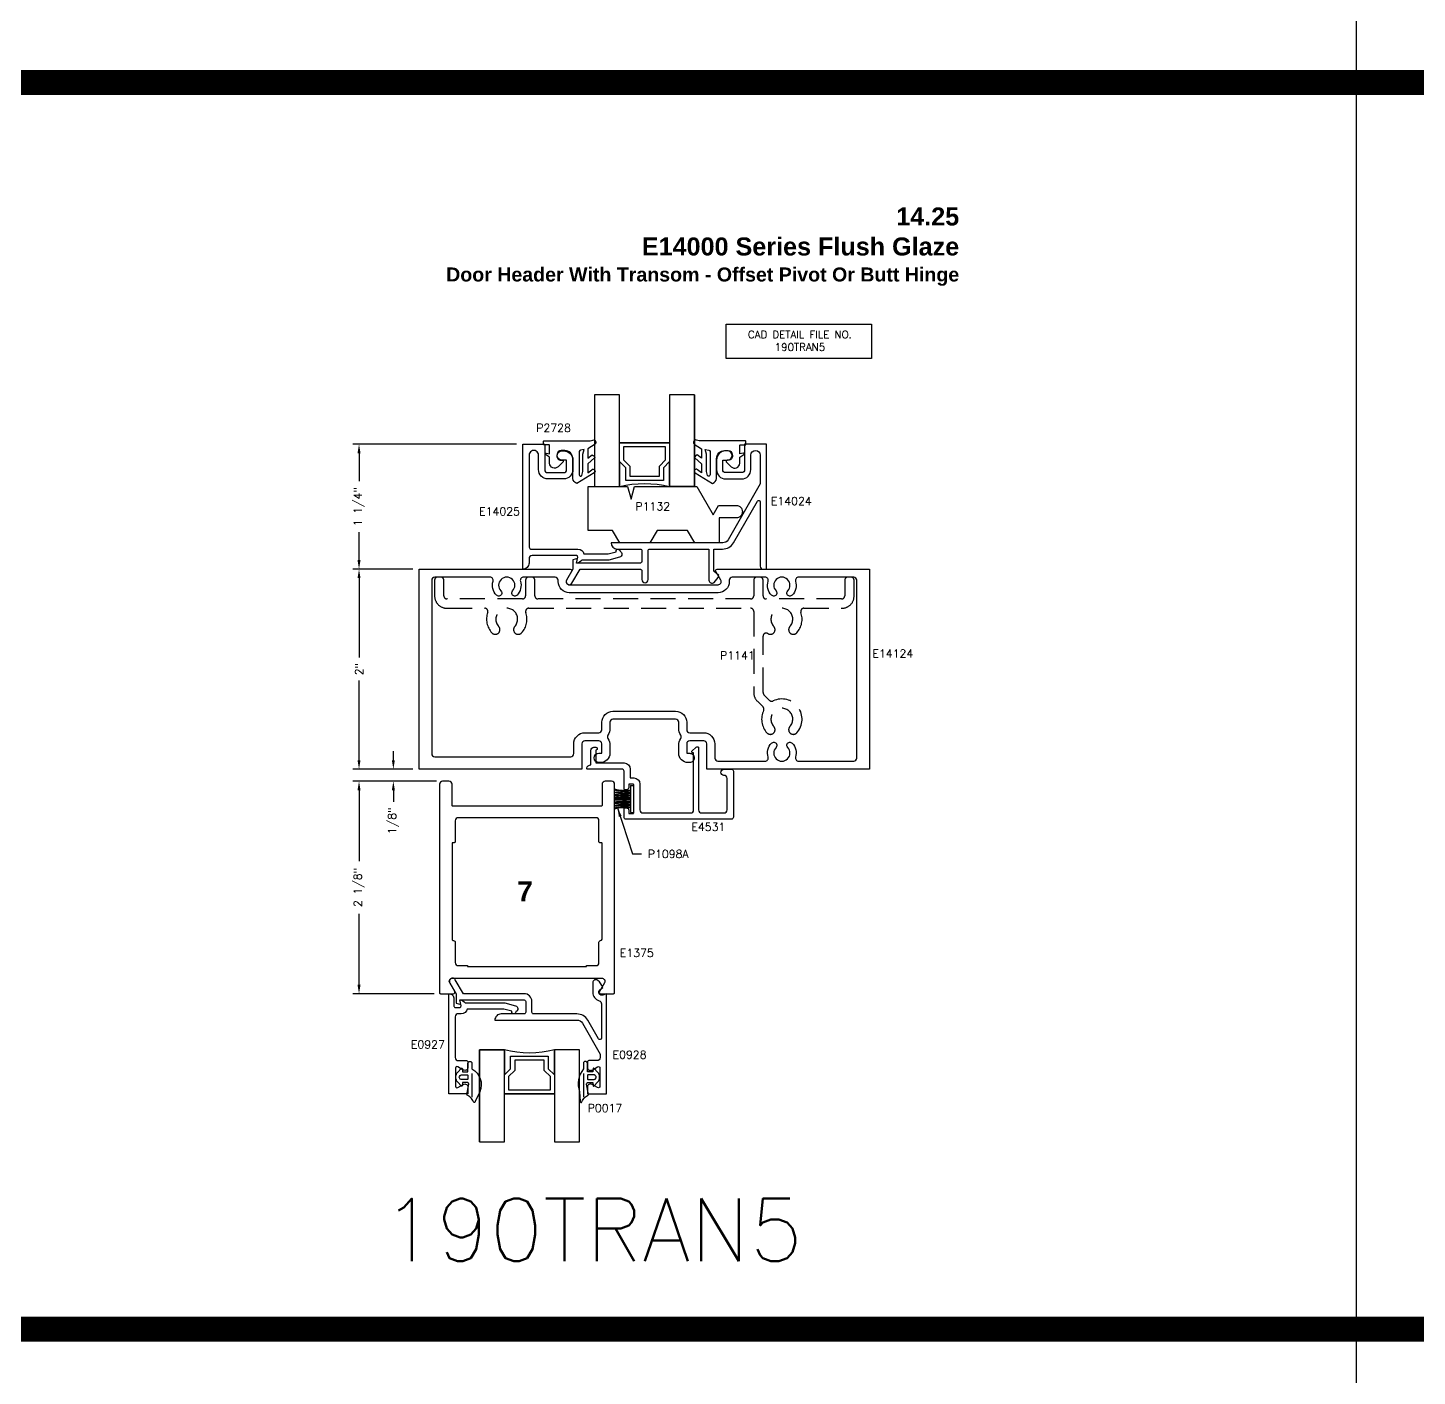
# Model space of a CAD drawing. Extents: x 0 to 139, y -24 to 89.
# Drawn here: x 42.43 to 56.32, y 1.94 to 15.43 of the extents above; entities that cross this region are included whole.
import ezdxf

# ---------------------------------------------------------------- set-up
doc = ezdxf.new("R2010")
doc.units = 0
doc.header["$MEASUREMENT"] = 0
doc.linetypes.add('HIDDEN', pattern=[0.375, 0.25, -0.125])
doc.layers.get('DEFPOINTS').update_dxf_attribs({"linetype": 'CONTINUOUS'})
for name, color, linetype in [('R-ANNO-DIMS', 3, 'CONTINUOUS'), ('R-ANNO-TEXT', 6, 'CONTINUOUS'), ('R-DET1', 4, 'CONTINUOUS'), ('R-DET2', 2, 'CONTINUOUS'), ('R-DET3', 5, 'CONTINUOUS'), ('R-OTLN', 1, 'CONTINUOUS'), ('R-PAT1', 5, 'CONTINUOUS'), ('TITLE', 7, 'CONTINUOUS')]:
    doc.layers.add(name, color=color, linetype=linetype)
doc.styles.get("Standard").update_dxf_attribs({"font": 'simplex'})
doc.dimstyles.new('1X', dxfattribs={"dimtxt": 0.08, "dimasz": 0.09, "dimexe": 0.0625, "dimexo": 0.0625, "dimgap": 0.062, "dimtad": 0, "dimdec": 5, "dimzin": 4, "dimtxsty": 'STANDARD', "dimcen": 0, "dimclrd": 256, "dimclre": 256, "dimclrt": 256, "dimazin": 3, "dimtfac": 1, "dimtdec": 5, "dimtofl": 0, "dimtmove": 0, "dimatfit": 3, "dimtolj": 1, "dimtzin": 4})

# ---------------------------------------------------------------- blocks, each defined once
blk = doc.blocks.new('*D74')
at = {"layer": 'DEFPOINTS', "color": 0}
for p in [(45.744, 10.014), (46.346, 10.014), (46.346, 8.014)]:
    blk.add_point(p, dxfattribs=at)
at = {"layer": 'R-ANNO-DIMS'}
for p, q in [((46.283, 10.014), (45.682, 10.014)), ((45.744, 9.924), (45.744, 9.129)), ((45.744, 8.104), (45.744, 8.899)), ((46.283, 8.014), (45.682, 8.014))]:
    blk.add_line(p, q, dxfattribs=at)
for points in [[(45.729, 9.924), (45.759, 9.924), (45.744, 10.014)], [(45.729, 8.104), (45.759, 8.104), (45.744, 8.014)]]:
    blk.add_solid(points, dxfattribs=at)
at = {"layer": 'R-ANNO-DIMS', "insert": (45.744, 9.014), "char_height": 0.08, "attachment_point": 5, "rotation": 90}
blk.add_mtext('\\A1;2"', dxfattribs=at)
blk = doc.blocks.new('*D73')
at = {"layer": 'DEFPOINTS', "color": 0}
for p in [(45.744, 7.894), (46.58, 7.894), (46.559, 5.769)]:
    blk.add_point(p, dxfattribs=at)
at = {"layer": 'R-ANNO-DIMS'}
for p, q in [((46.517, 7.894), (45.682, 7.894)), ((45.744, 7.804), (45.744, 7.093)), ((45.744, 5.859), (45.744, 6.569)), ((46.496, 5.769), (45.682, 5.769))]:
    blk.add_line(p, q, dxfattribs=at)
for points in [[(45.729, 7.804), (45.759, 7.804), (45.744, 7.894)], [(45.729, 5.859), (45.759, 5.859), (45.744, 5.769)]]:
    blk.add_solid(points, dxfattribs=at)
at = {"layer": 'R-ANNO-DIMS', "insert": (45.744, 6.831), "char_height": 0.08, "attachment_point": 5, "rotation": 90}
blk.add_mtext('\\A1;2 1/8"', dxfattribs=at)
blk = doc.blocks.new('*D75')
at = {"layer": 'DEFPOINTS', "color": 0}
for p in [(46.087, 8.014), (46.346, 8.014), (46.58, 7.894)]:
    blk.add_point(p, dxfattribs=at)
at = {"layer": 'R-ANNO-DIMS'}
for p, q in [((46.087, 8.104), (46.087, 8.194)), ((46.283, 8.014), (46.024, 8.014)), ((46.517, 7.894), (46.024, 7.894)), ((46.087, 7.804), (46.087, 7.686))]:
    blk.add_line(p, q, dxfattribs=at)
for points in [[(46.072, 8.104), (46.102, 8.104), (46.087, 8.014)], [(46.072, 7.804), (46.102, 7.804), (46.087, 7.894)]]:
    blk.add_solid(points, dxfattribs=at)
at = {"layer": 'R-ANNO-DIMS', "insert": (46.087, 7.498), "char_height": 0.08, "attachment_point": 5, "rotation": 90}
blk.add_mtext('\\A1;1/8"', dxfattribs=at)
blk = doc.blocks.new('*D76')
at = {"layer": 'DEFPOINTS', "color": 0}
for p in [(47.381, 11.263), (45.744, 10.014), (46.346, 10.014)]:
    blk.add_point(p, dxfattribs=at)
at = {"layer": 'R-ANNO-DIMS'}
for p, q in [((47.319, 11.263), (45.682, 11.263)), ((45.744, 11.173), (45.744, 10.893)), ((45.744, 10.104), (45.744, 10.384)), ((46.283, 10.014), (45.682, 10.014))]:
    blk.add_line(p, q, dxfattribs=at)
for points in [[(45.729, 11.173), (45.759, 11.173), (45.744, 11.263)], [(45.729, 10.104), (45.759, 10.104), (45.744, 10.014)]]:
    blk.add_solid(points, dxfattribs=at)
at = {"layer": 'R-ANNO-DIMS', "insert": (45.744, 10.638), "char_height": 0.08, "attachment_point": 5, "rotation": 90}
blk.add_mtext('\\A1;1 1/4"', dxfattribs=at)
blk = doc.blocks.new('WEATHERING')
at = {"layer": 'R-DET2'}
for p, q in [((0, 0), (0, -0.27)), ((0, 0), (0.03, 0)), ((0.03, 0), (0.03, -0.27)), ((0, -0.129), (-0.16, -0.129)), ((0, -0.139), (-0.16, -0.139)), ((0, -0.27), (0.03, -0.27))]:
    blk.add_line(p, q, dxfattribs=at)
for centre, radius, start, end in [((-0.056, 0.313), 0.361, 253.2416, 278.8875), ((-0.056, 0.313), 0.371, 253.7056, 278.6489), ((-0.057, 0.486), 0.557, 259.3278, 275.8729), ((-0.057, 0.486), 0.566, 259.5182, 275.7701), ((-0.063, 0.677), 0.77, 262.7557, 274.6832), ((-0.063, 0.677), 0.78, 262.849, 274.6238), ((-0.066, 1.463), 1.578, 266.5833, 272.3941), ((-0.067, -1.773), 1.619, 87.6382, 93.304), ((-0.064, -0.966), 0.8, 85.4377, 96.9231), ((-0.064, -0.966), 0.79, 85.3793, 97.0112), ((-0.058, -0.769), 0.58, 84.3053, 100.1631), ((-0.058, -0.769), 0.57, 84.2043, 100.3432), ((-0.056, -0.591), 0.38, 81.4567, 105.8164), ((-0.056, -0.591), 0.37, 81.2223, 106.2556)]:
    blk.add_arc(centre, radius, start, end, dxfattribs=at)
blk = doc.blocks.new('P2728_GASKET')
at = {"layer": 'R-DET2'}
blk.add_lwpolyline([(86.461, 33.362), (86.567, 33.537, 0.301952), (86.52, 33.577), (86.32, 33.577, -0.414214), (86.24, 33.657), (86.24, 33.695, -0.388879), (86.276, 33.735), (86.292, 33.736, -0.440011), (86.336, 33.696), (86.336, 33.682, 0.668179), (86.353, 33.675), (86.401, 33.724, 0.668179), (86.366, 33.809), (86.307, 33.809), (86.279, 33.849, 0.836323), (86.264, 33.842), (86.273, 33.809), (86.189, 33.809, -0.414214), (86.183, 33.815), (86.183, 33.865, 0.414214), (86.177, 33.871), (86.149, 33.871, 0.414214), (86.143, 33.865), (86.143, 33.427, -0.083245), (86.135, 33.378), (86.135, 33.378)], format="xyb", dxfattribs=at)
blk.add_lwpolyline([(86.235, 33.499, -0.372312), (86.249, 33.512), (86.48, 33.512, -0.668179), (86.49, 33.486), (86.448, 33.478), (86.274, 33.478), (86.23, 33.465)], format="xyb", close=True, dxfattribs=at)
for points in [[(86.174, 33.352), (86.223, 33.426), (86.314, 33.426), (86.283, 33.384)], [(86.313, 33.359), (86.371, 33.426), (86.462, 33.426), (86.431, 33.388)]]:
    blk.add_lwpolyline(points, dxfattribs=at)
at = {"layer": 'R-DET2', "ltscale": 0.1}
for centre, radius, start, end in [((86.157, 33.369), 0.0237, 157.7655, 314.5007), ((86.313, 33.388), 0.0297, 188.4603, 270), ((86.446, 33.375), 0.0199, 139.7022, 319.7022)]:
    blk.add_arc(centre, radius, start, end, dxfattribs=at)

msp = doc.modelspace()

# ---------------------------------------------------------------- linework, layer by layer
at = {"layer": 'R-ANNO-TEXT'}
msp.add_lwpolyline([(49.4147885, 12.4623133), (50.8662684, 12.4623133), (50.8662684, 12.1202504), (49.4147885, 12.1202504)], close=True, dxfattribs=at)
at = {"layer": 'R-DET1'}
for points in [[(47.443437, 11.1533892), (47.443437, 10.2438892, 0.4142135624), (47.474437, 10.2128892), (47.932839, 10.2128892, -0.3396720397), (47.992739, 10.1668892), (48.233275, 10.1668892), (48.3140963, 10.1885455, -1.1793323909), (48.3533706, 10.1923892, -0.7164652909), (48.3493966, 10.1338174), (48.241437, 10.1048892), (47.9714366, 10.1048892, -0.2521226007), (47.9194379, 10.0748884), (47.9297333, 10.1332848, 0.4663003154), (47.9149611, 10.1508892), (47.474437, 10.1508892, 0.4142135624), (47.443437, 10.1198892), (47.443437, 10.0748892, -0.4142135624), (47.381437, 10.0128892), (47.381437, 11.2628892), (47.600437, 11.2628892), (47.600437, 11.0098892, 0.4142135624), (47.631437, 10.9788892), (47.788437, 10.9788892, 0.4142135624), (47.819437, 11.0098892), (47.819437, 11.1038892), (47.771937, 11.1038892, -1), (47.771937, 11.1968892), (47.788438, 11.1968892, -0.4142135624), (47.881438, 11.1038892), (47.881438, 11.0088892, -0.4142135624), (47.788438, 10.9158892), (47.631437, 10.9158892, -0.4142135624), (47.538437, 11.0088892), (47.538437, 11.1530809, 1.0032370405), (47.443438, 11.1533904, -0.3621306364)], [(48.5562379, 10.2148884, -0.4187639174), (48.5722379, 10.1988884), (48.5722379, 10.0908884, -0.4125), (48.5562379, 10.0748884), (47.9194379, 10.0748884), (47.9275379, 10.1208884), (47.8815379, 10.1085884), (47.8815379, 10.0128884), (47.8189379, 9.9043884, 0.9982505663), (47.8726379, 9.8733884), (47.9531379, 10.0128884), (48.5562379, 10.0128884, -0.4187639174), (48.5722379, 9.9968884), (48.5722379, 9.9088884, 1), (48.6342379, 9.9088884), (48.6342379, 10.1988884, -0.4187639174), (48.6502379, 10.2148884), (49.2422379, 10.2148884), (49.2422379, 9.9038884, 0.6442448289), (49.2935379, 9.8805884, 0.1229106313), (49.3422379, 9.9508884), (49.2922379, 9.9928884), (49.2922379, 10.2148884), (49.3787379, 10.2148884), (49.3787379, 10.2148884, 0.2675239244), (49.4869379, 10.2773884), (49.7272474, 10.6936368, -0.7673353312), (49.7552379, 10.6861371), (49.7552379, 10.0438884, 0.4129032258), (49.7862379, 10.0128884), (49.8172379, 10.0128884), (49.8172379, 11.2628884), (49.6912379, 11.2628884), (49.5982379, 11.2628884), (49.5982379, 11.0098884, -0.4129032258), (49.5672379, 10.9788884), (49.4102379, 10.9788884, -0.4129032258), (49.3792379, 11.0098884), (49.3792379, 11.1038884), (49.4267379, 11.1038884, 1), (49.4267379, 11.1968884), (49.4102379, 11.1968884, 0.4139789032), (49.3172379, 11.1038884), (49.3172379, 11.0088884, 0.4129032258), (49.4102379, 10.9158884), (49.5672379, 10.9158884, 0.4139789032), (49.6602379, 11.0088884), (49.6602379, 11.1533884, -1), (49.7552379, 11.1533884), (49.7552379, 10.8661884), (49.4329379, 10.3078884, -0.2652598667), (49.3792379, 10.2768884), (48.6036379, 10.2768884), (48.2642379, 10.2768884, 0.4129032258), (48.3262379, 10.2148884)], [(48.4009554, 7.8069354, -0.4142135624), (48.3929554, 7.8149354), (48.3929554, 7.9939354, 0.4142135624), (48.3729554, 8.0139354), (48.0274931, 8.0139354, -0.5032488353), (48.0198368, 8.0242551, -0.3121116705), (48.0609547, 8.0569352), (48.0609547, 8.2029354, -0.4142096847), (48.0919548, 8.2339354), (48.1109558, 8.2339354, -0.8364685786), (48.1161732, 8.2048721, 0.3135996461), (48.1109558, 8.1973716), (48.1109558, 8.0759354), (48.3929554, 8.0759354, -0.4142101409), (48.4549557, 8.0139354), (48.4549557, 7.9269354), (48.4899555, 7.9269354, -0.4142090004), (48.5519558, 7.8649353), (48.5519558, 7.6069354, 0.4142145072), (48.5829559, 7.5759354), (49.0579544, 7.5759354, 0.414280361), (49.0889544, 7.6069353), (49.0889544, 8.1709354, 0.4142135624), (49.0809544, 8.1789354), (49.0772701, 8.1789354, -0.6681795687), (49.0716132, 8.1925922), (49.1136074, 8.2345862, -0.6682343589), (49.1389554, 8.2240864), (49.1389554, 7.6069353, 0.4142135624), (49.1699554, 7.5759353), (49.3929554, 7.5759353, 0.4142135624), (49.4239554, 7.6069353), (49.4239554, 7.9209353, 0.4233253683), (49.3919564, 7.9519354, -0.4142135624), (49.3609564, 7.9829354, -0.4142135624), (49.3919564, 8.0139354), (49.4659554, 8.0139354, -0.4142135624), (49.4859554, 7.9939354), (49.4859554, 7.5339354, -0.4142135624), (49.4659554, 7.5139354), (48.4129554, 7.5139354, -0.4142135624), (48.3929554, 7.5339354), (48.3929554, 7.6189353, -0.4142135624), (48.4009554, 7.6269353), (48.4169556, 7.6269353, -0.4141920422), (48.4399563, 7.6039353), (48.4399563, 7.5779354, 0.4142135624), (48.4479563, 7.5699354), (48.4819555, 7.5699354, 0.4142135624), (48.4899555, 7.5779354), (48.4899555, 7.8569353, 0.4142135624), (48.4819555, 7.8649353), (48.4479563, 7.8649353, 0.4142135624), (48.4399563, 7.8569353), (48.4399563, 7.8299354, -0.4141920422), (48.4169556, 7.8069354)], [(48.1808778, 5.8309372, 0.1233324455), (48.1322047, 5.9012613, 0.6447667401), (48.0808777, 5.8780055), (48.0808777, 5.7839375, 0.3306536284), (48.1448446, 5.6977849, -0.3306533202), (48.1668777, 5.6681101), (48.1668777, 5.324919, -0.7673263224), (48.1388873, 5.317419), (48.0309117, 5.5044375, 0.2679502201), (47.9226587, 5.5669375), (47.4878778, 5.5669375, -0.4142135624), (47.4718778, 5.5829375), (47.4718778, 5.6909375, 0.4142135624), (47.3938778, 5.7689375), (46.7867648, 5.7689375), (46.7062245, 5.9084375, 1), (46.6525309, 5.8774375), (46.7151734, 5.7689374), (46.7151734, 5.6732632), (46.7611735, 5.6609375), (46.7530624, 5.7069375), (47.3938778, 5.7069375, -0.4142135624), (47.4098778, 5.6909375), (47.4098778, 5.5829375, -0.4142135624), (47.3938778, 5.5669375), (47.1638778, 5.5669375, 0.4142135624), (47.1018778, 5.5049375), (47.4412218, 5.5049375), (47.9232357, 5.5049375, -0.2679441748), (47.9769297, 5.4739375), (48.1548777, 5.1657217), (48.1548777, 5.1309374, -0.4142135624), (48.1238777, 5.0999374), (48.0418777, 5.0999374, 0.4142135624), (48.0268777, 5.0849374), (48.0268777, 5.0329374, 0.5773502019), (48.0733777, 5.0060906), (48.1293777, 5.0384222, -0.5773502019), (48.1518777, 5.0254319), (48.1518777, 4.8434429, -0.5773519876), (48.1293776, 4.8304526), (48.0733778, 4.8627845, 0.5773519876), (48.0268777, 4.8359378), (48.0268777, 4.7689375), (48.2168777, 4.7689375), (48.2168777, 5.7689374), (48.1823823, 5.7551511, -0.8690756106), (48.1518723, 5.8084284)], [(47.191899, 5.6149376), (46.8263596, 5.6149376, -0.3397134022), (46.7664632, 5.5689376), (46.7360624, 5.5689375, 0.4142135232), (46.7050623, 5.5379375), (46.7050623, 5.1309376, 0.4142136569), (46.7360623, 5.0999376), (46.8180623, 5.0999376, -0.4142135624), (46.8330623, 5.0849376), (46.8330623, 5.0329376, -0.5773651401), (46.7865611, 5.0060915), (46.7305623, 5.0384225, 0.5773517472), (46.7080623, 5.0254321), (46.7080623, 4.843443, 0.5773513623), (46.7305623, 4.8304527), (46.786394, 4.8626865, -0.5794456886), (46.8330623, 4.8359376), (46.8330623, 4.8359376), (46.8330623, 4.7689376), (46.6430623, 4.7689376), (46.6430623, 5.7689375, -0.4142136795), (46.6930623, 5.7189375), (46.6930623, 5.6459375, 0.4142135624), (46.7080623, 5.6309375), (46.748587, 5.6309375, 0.4663063931), (46.7633591, 5.6485422), (46.7530624, 5.7069375, -0.2521277737), (46.805062, 5.6769373), (47.2000625, 5.6769376), (47.3080852, 5.647993, -0.7157527911), (47.3119944, 5.5894432, -1.1795036867), (47.27272, 5.5932819)]]:
    msp.add_lwpolyline(points, format="xyb", close=True, dxfattribs=at)
at = {"layer": 'R-DET2', "color": 2}
msp.add_line((48.0982379, 10.8388894), (48.3482379, 10.8388894), dxfattribs=at)
at = {"layer": 'R-DET2'}
for points in [[(49.0982378, 11.7580899), (48.8482378, 11.7580901), (48.8482378, 10.8388895), (49.0982378, 10.8388895), (49.0982378, 11.7580901), (49.0982378, 10.8388895), (48.8482378, 10.8388895), (48.8482378, 11.0888895), (48.7862378, 11.0268895), (48.7862378, 10.9018895), (48.4102378, 10.9018895), (48.4102378, 11.0268895), (48.3482378, 11.0888895), (48.3482378, 11.2768895), (48.8482378, 11.2768895), (48.3482378, 11.2768895), (48.3482378, 11.7580901), (48.0982378, 11.7580901), (48.0982378, 10.8388895), (48.3482378, 10.8388895), (48.3482378, 11.0888895), (48.3482378, 10.8388895, -0.1233101835), (48.8482378, 10.8388895, 1.5690044203)], [(46.947823, 4.2873785), (47.197823, 4.2873784), (47.197823, 5.2065789), (46.947823, 5.2065789), (46.947823, 4.2873784), (46.947823, 5.2065789), (47.197823, 5.2065789), (47.197823, 4.9565789), (47.259823, 5.0185789), (47.259823, 5.1435789), (47.635823, 5.1435789), (47.635823, 5.0185789), (47.697823, 4.9565789), (47.697823, 4.7685789), (47.197823, 4.7685789), (47.697823, 4.7685789), (47.697823, 4.2873784), (47.947823, 4.2873784), (47.947823, 5.2065789), (47.697823, 5.2065789), (47.697823, 4.9565789), (47.697823, 5.2065789, -0.1233101835), (47.197823, 5.2065789, 1.5690044203)]]:
    msp.add_lwpolyline(points, format="xyb", dxfattribs=at)
for points in [[(48.8082378, 11.2368895), (48.3882378, 11.2368895), (48.3882378, 11.105458), (48.4502378, 11.043458), (48.4502378, 10.9418895), (48.7462378, 10.9418895), (48.7462378, 11.043458), (48.8082378, 11.105458), (48.8082378, 11.2368895)], [(47.237823, 4.8085789), (47.657823, 4.8085789), (47.657823, 4.9400104), (47.595823, 5.0020104), (47.595823, 5.1035789), (47.299823, 5.1035789), (47.299823, 5.0020104), (47.237823, 4.9400104), (47.237823, 4.8085789)], [(46.8730623, 4.9727478), (46.8728147, 4.7329718)], [(47.9868777, 4.9727479), (47.9871256, 4.7329719)]]:
    msp.add_lwpolyline(points, dxfattribs=at)
for points in [[(48.7229722, 10.4018884), (48.6508034, 10.2768884), (48.3511091, 10.2768884), (48.2789403, 10.4018884), (48.0329985, 10.4018884), (48.0329985, 10.8388894), (48.4293097, 10.8388894), (48.4628034, 10.7138894), (48.496297, 10.8388894), (49.1204357, 10.8388894), (49.2831042, 10.5571394), (49.3372308, 10.6508894), (49.5147251, 10.6508894, -0.4142135624), (49.5767251, 10.5888894), (49.5767251, 10.5878894, -0.4142135624), (49.5147251, 10.5258894), (49.3454985, 10.5258894), (49.3454985, 10.2768884), (49.1008034, 10.2768884), (49.0286346, 10.4018884)], [(46.9512324, 4.7890802), (46.9048147, 4.6909716, -0.4770370124), (46.8927336, 4.6811906, 0.1690634905), (46.830778, 4.7500968, -0.3788088369), (46.8228971, 4.7607494), (46.8421111, 4.866066, 0.3462419148), (46.8321492, 4.8819376), (46.7780623, 4.8819376), (46.7769514, 4.8517403, -0.6086559015), (46.7638067, 4.846337), (46.731496, 4.8828896, -0.3786170875), (46.731496, 4.9859856), (46.7638067, 5.0225382, -0.6086559015), (46.7769514, 5.0171348), (46.7780623, 4.9869376), (46.8330623, 4.9869376), (46.8330623, 5.0719376, -1), (46.8730623, 5.0719376), (46.8730623, 5.0168981, -0.3864569913)], [(47.9478228, 4.7890803), (47.9551256, 4.6909718, 0.4770370124), (47.9672067, 4.6811907, -0.1690634905), (48.0291622, 4.750097, 0.3788088369), (48.0370431, 4.7607496), (48.017829, 4.8660662, -0.3462419148), (48.0277909, 4.8819378), (48.0818778, 4.8819378), (48.0829887, 4.8517406, 0.6086559015), (48.0961334, 4.8463372), (48.1284441, 4.8828899, 0.3786170875), (48.128444, 4.9859858), (48.0961333, 5.0225384, 0.6086559015), (48.0829886, 5.0171351), (48.0818777, 4.9869378), (48.0268777, 4.9869378), (48.0268776, 5.0719378, 1), (47.9868776, 5.0719377), (47.9868777, 5.0168982, 0.2528322708)], [(46.7470149, 4.9419376, -0.3419987131), (46.7663798, 4.9569376), (46.8250623, 4.9569376, -0.4142135624), (46.8330623, 4.9489376), (46.8330623, 4.9199376, -0.4142135624), (46.8250623, 4.9119376), (46.7663798, 4.9119376, -0.3419987131), (46.7470149, 4.9269376, -0.1270166538)], [(48.1129251, 4.9419378, 0.3419987131), (48.0935602, 4.9569378), (48.0348777, 4.9569378, 0.4142135624), (48.0268777, 4.9489378), (48.0268778, 4.9199378, 0.4142135624), (48.0348778, 4.9119378), (48.0935602, 4.9119378, 0.3419987131), (48.1129251, 4.9269378, 0.1270166538)]]:
    msp.add_lwpolyline(points, format="xyb", close=True, dxfattribs=at)
at = {"layer": 'R-DET3', "linetype": 'HIDDEN'}
msp.add_lwpolyline([(49.7827182, 9.9029354, 0.4142135624), (49.7517182, 9.9339354), (49.7207182, 9.9339354, 0.4142135624), (49.6897182, 9.9029354), (49.6897182, 9.7469354, -0.4142135624), (49.6587182, 9.7159354), (47.5327232, 9.7159354, -0.4142135624), (47.5017232, 9.7469354), (47.5017232, 9.9029354, 0.4142135624), (47.4707232, 9.9339354), (47.4397232, 9.9339354, 0.4142135624), (47.4087232, 9.9029354), (47.4087232, 9.7469354, -0.4142135624), (47.3777232, 9.7159354), (46.6229682, 9.7159354, -0.4142135624), (46.5919682, 9.7469354), (46.5919682, 9.9029354, 0.4142135624), (46.5609682, 9.9339354), (46.5299682, 9.9339354, 0.4142135624), (46.4989682, 9.9029354), (46.4989682, 9.7479354, 0.4142135624), (46.6239682, 9.6229354), (47.0011668, 9.6229354, -0.5181193094), (47.0303782, 9.5815578, 0.27806951), (47.0720324, 9.3772056, 0.5062303828), (47.1465309, 9.3854306, 0.3278181232), (47.140489, 9.4401555, -2.2780811719), (47.3009574, 9.4401555, 0.3278181232), (47.2949155, 9.3854306, 0.5062303828), (47.369414, 9.3772056, 0.27806951), (47.4110682, 9.5815578, -0.5181193094), (47.4402796, 9.6229354), (49.6587182, 9.6229354, -0.4142135624), (49.6897182, 9.5919354), (49.6897182, 8.7809512, 0.1989123674), (49.7263299, 8.6925629), (49.7824628, 8.6364299, -0.3180460654), (49.7885058, 8.6011285, 0.3065542285), (49.8220274, 8.3772056, 0.5062303828), (49.8965259, 8.3854306, 0.3278181232), (49.890484, 8.4401555, -2.2780811719), (50.0509524, 8.4401555, 0.3278181232), (50.0449105, 8.3854306, 0.5062303828), (50.119409, 8.3772056, 0.8256018173), (49.8835252, 8.6961479, -0.3180460654), (49.8482237, 8.7021909), (49.7917979, 8.7586167, -0.1989123674), (49.7827182, 8.780537), (49.7827182, 9.3438978, -0.5966495988), (49.8307332, 9.3698109, 0.4311315419), (49.8965259, 9.3854306, 0.3278181232), (49.890484, 9.4401555, -2.2780811719), (50.0509524, 9.4401555, 0.3278181232), (50.0449105, 9.3854306, 0.5062303828), (50.119409, 9.3772056, 0.27806951), (50.1610632, 9.5815578, -0.5181193094), (50.1902746, 9.6229354), (50.5714682, 9.6229354, 0.4142135624), (50.6924682, 9.7439354), (50.6924682, 9.9029354, 0.4142135624), (50.6614682, 9.9339354), (50.6304682, 9.9339354, 0.4142135624), (50.5994682, 9.9029354), (50.5994682, 9.7469354, -0.4142135624), (50.5684682, 9.7159354), (49.8137182, 9.7159354, -0.4142135624), (49.7827182, 9.7469354)], format="xyb", close=True, dxfattribs=at)
at = {"layer": 'R-OTLN'}
for points in [[(48.2516682, 8.4829354), (48.2516682, 8.4229354, -0.1465778598), (48.2314682, 8.3548354, 0.2958579882), (48.2314682, 8.3210354, -0.1465778598), (48.2516682, 8.2529354), (48.2516682, 8.1729354, -0.4139789032), (48.1586682, 8.0799354), (48.1416682, 8.0799354, -0.4130434783), (48.0956682, 8.1259354), (48.0956682, 8.1269354, -0.4130434783), (48.1416682, 8.1729354), (48.1716682, 8.1729354), (48.1716682, 8.2669354, 0.4129032258), (48.1406682, 8.2979354), (48.0016682, 8.2979354, 0.4129032258), (47.9706682, 8.2669354), (47.9706682, 8.0139354), (46.3456682, 8.0139354), (46.3456682, 10.0139354), (47.8561682, 10.0139354, -0.5775639246), (47.8691682, 9.9914354), (47.8189682, 9.9044354, 0.5779217384), (47.8458682, 9.8579354), (49.3335682, 9.8579354, 0.5779217384), (49.3604682, 9.9044354), (49.3101682, 9.9914354, -0.5775639246), (49.3231682, 10.0139354), (50.8456682, 10.0139354), (50.8456682, 8.0139354), (49.2206682, 8.0139354), (49.2206682, 8.2669354, 0.4129032258), (49.1896682, 8.2979354), (49.0506682, 8.2979354, 0.4129032258), (49.0196682, 8.2669354), (49.0196682, 8.1729354), (49.0496682, 8.1729354, -0.415219065), (49.0956682, 8.1269354), (49.0956682, 8.1259354, -0.415219065), (49.0496682, 8.0799354), (49.0326682, 8.0799354, -0.4129032258), (48.9396682, 8.1729354), (48.9396682, 8.2529354, -0.1438783915), (48.9598682, 8.3210354, 0.2958579882), (48.9598682, 8.3548354, -0.1438783915), (48.9396682, 8.4229354), (48.9396682, 8.4829354, 0.4129032258), (48.9086682, 8.5139354), (48.2826682, 8.5139354, 0.4129032258), (48.2516682, 8.4829354)], [(49.3316682, 8.0939354), (49.8040682, 8.0939354, 0.4997946556), (49.8337682, 8.1338354, -0.2717141363), (49.8676682, 8.2741354, -0.5), (49.9168682, 8.2681354, -0.3321236016), (49.9123682, 8.2311354, 2.3513284564), (50.0290682, 8.2311354, -0.3346707893), (50.0244682, 8.2681354, -0.5), (50.0736682, 8.2741354, -0.2709970054), (50.1076682, 8.1338354, 0.5030196766), (50.1373682, 8.0939354), (50.6896682, 8.0939354, 0.4129032258), (50.7206682, 8.1249354), (50.7206682, 9.9029354, 0.4129032258), (50.6896682, 9.9339354), (50.1373682, 9.9339354, 0.5030196766), (50.1076682, 9.8940354, -0.2706707515), (50.0736682, 9.7537354, -0.5), (50.0244682, 9.7597354, -0.3353290353), (50.0290682, 9.7967354, 2.3513284564), (49.9123682, 9.7967354, -0.3327717808), (49.9168682, 9.7597354, -0.5), (49.8676682, 9.7537354, -0.2713887228), (49.8337682, 9.8940354, 0.4997946556), (49.8040682, 9.9339354), (49.4755682, 9.9339354, 0.4129032258), (49.4445682, 9.9029354), (49.4445682, 9.8889354, -0.4144144144), (49.3335682, 9.7779354), (47.8458682, 9.7779354, -0.4144144144), (47.7348682, 9.8889354), (47.7348682, 9.9029354, 0.4129032258), (47.7038682, 9.9339354), (47.3873682, 9.9339354, 0.5030196766), (47.3576682, 9.8940354, -0.2706707515), (47.3236682, 9.7537354, -0.5), (47.2744682, 9.7597354, -0.3353290353), (47.2790682, 9.7967354, 2.3513284564), (47.1623682, 9.7967354, -0.3327717808), (47.1668682, 9.7597354, -0.5), (47.1176682, 9.7537354, -0.2713887228), (47.0837682, 9.8940354, 0.4997946556), (47.0540682, 9.9339354), (46.5016682, 9.9339354, 0.4129032258), (46.4706682, 9.9029354), (46.4706682, 8.1699354, 0.4129032258), (46.5016682, 8.1389354), (47.8596682, 8.1389354, 0.4129032258), (47.8906682, 8.1699354), (47.8906682, 8.2669354, -0.4144144144), (48.0016682, 8.3779354), (48.1406682, 8.3779354, 0.4129032258), (48.1716682, 8.4089354), (48.1716682, 8.4829354, -0.4144144144), (48.2826682, 8.5939354), (48.9086682, 8.5939354, -0.4144144144), (49.0196682, 8.4829354), (49.0196682, 8.4089354, 0.4129032258), (49.0506682, 8.3779354), (49.1896682, 8.3779354, -0.4144144144), (49.3006682, 8.2669354), (49.3006682, 8.1249354, 0.4129032258), (49.3316682, 8.0939354)]]:
    msp.add_lwpolyline(points, format="xyb", close=True, dxfattribs=at)
at = {"layer": 'R-OTLN', "linetype": 'CONTINUOUS'}
for points in [[(46.5587752, 5.7689374), (46.6877748, 5.7689374, 0.577349083), (46.7007652, 5.7914374), (46.650536, 5.8784377, -0.577349083), (46.6773828, 5.9249376), (47.4237752, 5.9249376), (48.1701676, 5.9249376, -0.5773505198), (48.1970144, 5.8784376), (48.1467848, 5.7914375, 0.5773505198), (48.1597751, 5.7689374), (48.2887752, 5.7689374, 0.4142135624), (48.2987752, 5.7789374), (48.2987752, 7.8629378, 0.4142135624), (48.2677752, 7.8939378), (48.2047752, 7.8939378, 0.4142135624), (48.1737752, 7.8629378), (48.1737752, 7.6539378, -0.4142135624), (48.1637752, 7.6439378), (47.4237752, 7.6439378), (46.6837752, 7.6439378, -0.4142135624), (46.6737752, 7.6539378), (46.6737752, 7.8629378, 0.4142182115), (46.6427752, 7.8939378), (46.5797752, 7.8939368, 0.4141907523), (46.5487752, 7.8629378), (46.5487752, 5.7789374, 0.4142135624)], [(46.6737752, 6.3149377, 0.4142135624), (46.6887752, 6.2999377), (46.6897752, 6.2999375, -0.4142135624), (46.7047752, 6.2849375), (46.7047752, 6.0809376, 0.4142135624), (46.7357752, 6.0499376), (46.8297752, 6.0499376), (46.8297752, 6.0399374), (47.4237752, 6.0399374), (48.0177752, 6.0399374), (48.0177752, 6.0499376), (48.1117752, 6.0499376, 0.4142135624), (48.1427752, 6.0809376), (48.1427752, 6.2849375, -0.4142182764), (48.1577752, 6.2999374), (48.1587752, 6.2999374, 0.4141994204), (48.1737752, 6.3149377), (48.1737752, 7.2689378, 0.4142135624), (48.1637752, 7.2789378), (48.1527752, 7.2789378, -0.4142135624), (48.1427752, 7.2889378), (48.1427752, 7.4979378, 0.4142135624), (48.1117752, 7.5289378), (47.4237752, 7.5289378), (46.7357752, 7.5289378, 0.4142135624), (46.7047752, 7.4979378), (46.7047752, 7.2889378, -0.4142135624), (46.6947752, 7.2789378), (46.6837752, 7.2789378, 0.4142135624), (46.6737752, 7.2689378)]]:
    msp.add_lwpolyline(points, format="xyb", close=True, dxfattribs=at)
at = {"layer": 'TITLE'}
msp.add_line((55.7132002, 88.8536196), (55.7132002, -9.779273), dxfattribs=at)
at = {"layer": 'TITLE', "const_width": 0.25}
for points in [[(0.25, 14.8789502), (138.9080005, 14.8789502)], [(0.25, 2.416398), (138.9080005, 2.416398)]]:
    msp.add_lwpolyline(points, dxfattribs=at)

# ---------------------------------------------------------------- block references
at = {"layer": 'R-DET2', "xscale": -1, "rotation": 90}
msp.add_blockref('P2728_GASKET', (81.4581036, 97.4388902), dxfattribs=at)
at = {"layer": 'R-DET2', "rotation": 270}
msp.add_blockref('P2728_GASKET', (15.7405724, 97.4388902), dxfattribs=at)
at = {"layer": 'R-PAT1'}
msp.add_blockref('WEATHERING', (48.4587762, 7.8499757), dxfattribs=at)

# ---------------------------------------------------------------- texts
at = {"layer": 'R-ANNO-TEXT'}
for s, insert, char_height, width, attachment_point in [('CAD DETAIL FILE NO.\\P190TRAN5', (50.1514708, 12.3967305), 0.075, 1.875, 2), ('{\\fArial|b1|i0|c0|p34;7}', (47.4810882, 6.8925925, 6.2106922), 0.2, 7.44, 3)]:
    msp.add_mtext(s, dxfattribs=dict(at, insert=insert, char_height=char_height, width=width, attachment_point=attachment_point))
at = {"layer": 'R-ANNO-TEXT', "char_height": 0.08}
for s, insert, attachment_point in [('\\A1;P2728', (47.8615097, 11.4265423), 6), ('\\A1;E14024', (50.2693009, 10.6948069), 6), ('\\A1;E14025', (47.3526656, 10.5905408), 6), ('\\A1;P1132', (48.8537472, 10.6417306), 6), ('P1141', (49.3539365, 9.1509409), 4), ('\\A1;E14124', (51.2840572, 9.1694926), 6), ('\\A1;E4531', (49.4060463, 7.4359628), 6), ('\\A1;P1098A', (48.6309527, 7.1659861), 4), ('\\A1;E1375', (48.6902785, 6.176253), 6), ('\\A1;E0927', (46.6021404, 5.2615111), 6), ('\\A1;E0928', (48.6180897, 5.1590079), 6), ('\\A1;P0017', (48.0294815, 4.6253352), 4)]:
    msp.add_mtext(s, dxfattribs=dict(at, insert=insert, attachment_point=attachment_point))
at = {"layer": 'TITLE'}
msp.add_text('190TRAN5', height=0.625, dxfattribs=at).set_placement((45.9775922, 3.0947349))
at = {"layer": 'TITLE', "insert": (51.7435, 13.6301272, 6.2106922), "char_height": 0.18, "width": 7.44, "attachment_point": 3}
msp.add_mtext('{\\fArial|b1|i0|c0|p34;14.25\\PE14000 Series Flush Glaze\\P\\H0.7778x;Door Header With Transom - Offset Pivot Or Butt Hinge}', dxfattribs=at)

# ---------------------------------------------------------------- dimensions: what is measured, and where the dimension line sits
at = {"layer": 'R-ANNO-DIMS'}
for base, p1, p2, picture, middle in [((45.7444939, 10.0139354), (47.381437, 11.2628892), (46.3456682, 10.0139354), '*D76', (45.7444939, 10.6384123)), ((45.7444939, 10.0139354), (46.3456682, 8.0139354), (46.3456682, 10.0139354), '*D74', (45.7444939, 9.0139354)), ((45.7444939, 7.8939368), (46.5587752, 5.7689374), (46.5797752, 7.8939368), '*D73', (45.7444939, 6.8314371))]:
    dim = msp.add_linear_dim(base=base, p1=p1, p2=p2, angle=90, dimstyle='1X', override={"dimpost": '"'}, dxfattribs=at)
    dim.commit()
    dim.dimension.update_dxf_attribs({"geometry": picture, "text_midpoint": middle})
dim = msp.add_linear_dim(base=(46.0868357, 8.0139354), p1=(46.5797752, 7.8939368), p2=(46.3456682, 8.0139354), angle=90, dimstyle='1X', override={"dimpost": '"'}, dxfattribs=at)
dim.commit()
dim.dimension.update_dxf_attribs({"geometry": '*D75', "text_midpoint": (46.0868357, 7.4983028), "dimtype": 160})

# ---------------------------------------------------------------- leaders
at = {"layer": 'R-ANNO-TEXT', "annotation_type": 0, "has_hookline": 1, "hookline_direction": 0, "text_width": 0.4304762}
msp.add_leader([(48.3275627, 7.6279017), (48.4789527, 7.1659861), (48.5689527, 7.1659861)], dimstyle='1X', dxfattribs=at)

doc.saveas('drawing.dxf')
